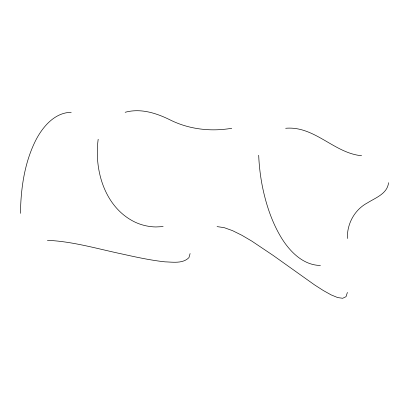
<?xml version="1.0" encoding="UTF-8"?>
<svg xmlns="http://www.w3.org/2000/svg" width="409" height="409" viewBox="0 0 409 409"><rect width="100%" height="100%" fill="white"/><g stroke="black" fill="none" stroke-linecap="round" stroke-linejoin="round"><path stroke-width="0.61" d="M20.45 213.345C20.833 188.401 24.433 162.869 35.716 140.348C42.735 126.739 54.648 112.572 71.212 112.286M347.394 238.493C346.873 223.958 354.511 209.72 367.461 202.879C375.559 197.746 387.415 193.748 388.55 182.7M98.186 139.259C93.912 170.619 105.026 207.997 135.486 222.343A51.437 51.437 0 0 0 155.844 226.954L163.125 226.601M190.103 253.575L188.938 257.644C182.731 263.861 172.961 262.072 165.026 261.847C150.502 260.282 136.223 257.138 121.979 253.984C97.286 248.774 72.771 241.428 47.424 240.318M347.394 292.44L346.014 296.678L342.696 298.279L337.67 297.573L331.152 294.889L323.361 290.548L314.526 284.874L273.105 255.39L251.842 241.131L241.852 235.262L232.578 230.666L224.244 227.67L217.077 226.601M125.159 112.286C140.885 107.945 156.857 113.257 170.896 120.287C189.684 129.469 211.197 131.775 231.719 128.288M285.666 128.288C314.526 125.645 334.117 153.211 361.576 155.722M320.421 265.467C303.427 265.247 290.293 252.026 281.811 238.513C271.939 222.486 265.998 204.352 262.297 185.983A205.584 205.584 0 0 1 258.692 155.262"/></g></svg>
